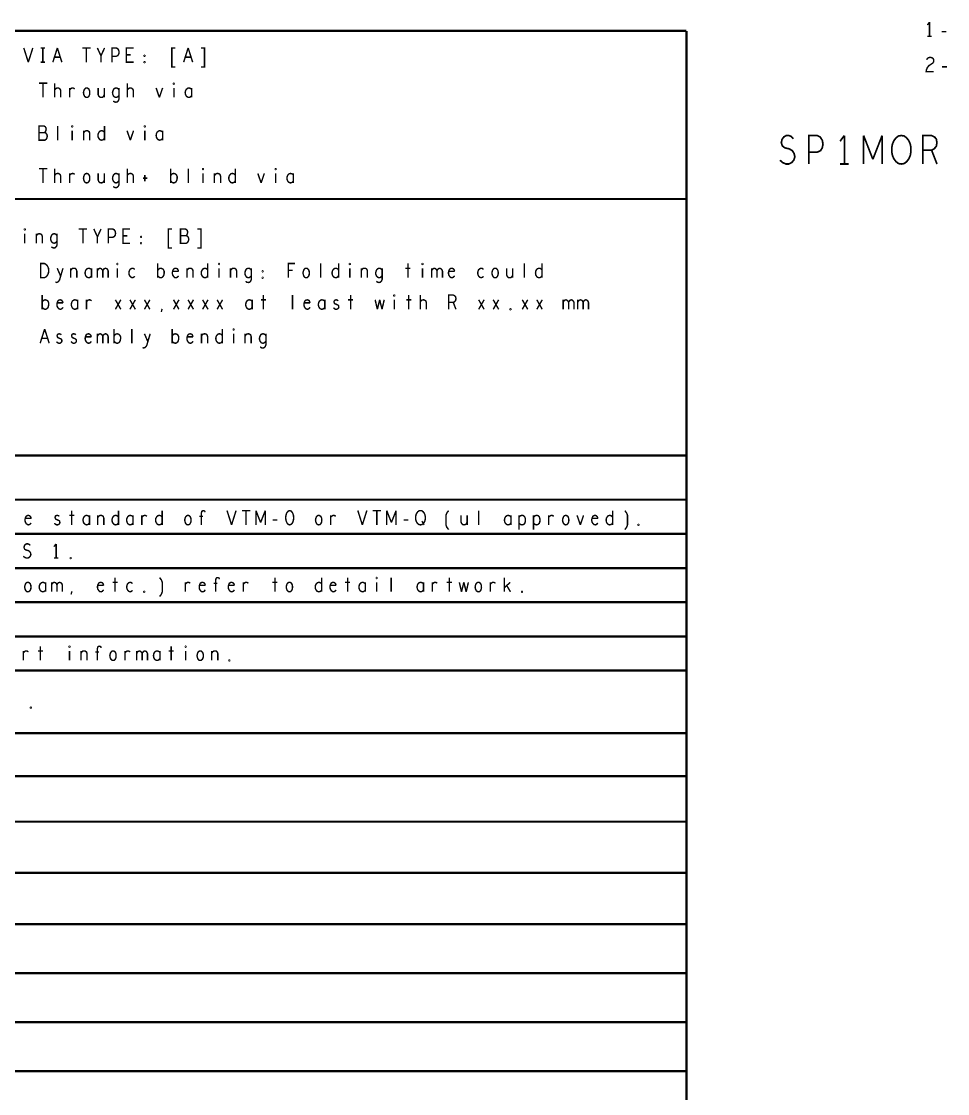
# Model space of a CAD drawing. Header units: millimetres. Extents: x 0 to 442, y 0 to 314.
# Drawn here: x 81.6 to 164.2, y 93.7 to 189.3 of the extents above; entities that cross this region are included whole.
import ezdxf

# ---------------------------------------------------------------- set-up
doc = ezdxf.new("R2010")
doc.units = ezdxf.units.MM
doc.header["$LTSCALE"] = 23.1
doc.layers.get('0').update_dxf_attribs({"linetype": 'CONTINUOUS'})

msp = doc.modelspace()

# ---------------------------------------------------------------- linework, layer by layer
for points, const_width in [([(162.585, 189.268), (162.392, 189.014)], 0.127), ([(162.585, 187.998), (162.585, 189.268)], 0.127), ([(14.383, 188.483), (14.383, 35.178), (140.911, 35.178), (140.911, 188.483)], 0.203), ([(14.383, 188.483), (140.911, 188.483)], 0.203), ([(70.826, 188.373), (70.826, 150.637), (140.911, 150.637)], 0.203), ([(163.671, 188.421), (164.089, 188.421)], 0.127), ([(162.392, 187.998), (162.778, 187.998)], 0.127), ([(81.847, 186.968), (82.249, 185.698)], 0.127), ([(82.249, 185.698), (82.651, 186.968)], 0.127), ([(83.352, 186.968), (83.738, 186.968)], 0.127), ([(83.545, 186.968), (83.545, 185.698)], 0.127), ([(84.438, 185.698), (84.84, 186.968)], 0.127), ([(84.84, 186.968), (85.242, 185.698)], 0.127), ([(87.061, 186.968), (87.801, 186.968)], 0.127), ([(87.431, 186.968), (87.431, 185.698)], 0.127), ([(88.726, 185.698), (88.726, 186.27), (88.405, 186.968)], 0.127), ([(89.048, 186.968), (88.726, 186.27)], 0.127), ([(89.7, 185.698), (89.7, 186.968), (90.086, 186.968), (90.215, 186.905), (90.311, 186.757), (90.344, 186.587), (90.311, 186.418), (90.231, 186.291), (90.086, 186.227), (89.7, 186.227)], 0.127), ([(91.639, 185.698), (90.995, 185.698), (90.995, 186.968), (91.639, 186.968)], 0.127), ([(91.381, 186.354), (90.995, 186.354)], 0.127), ([(95.364, 186.968), (95.043, 186.968), (95.043, 185.275), (95.364, 185.275)], 0.127), ([(96.097, 185.698), (96.499, 186.968)], 0.127), ([(96.499, 186.968), (96.901, 185.698)], 0.127), ([(97.633, 185.275), (97.955, 185.275), (97.955, 186.968), (97.633, 186.968)], 0.127), ([(83.352, 185.698), (83.738, 185.698)], 0.127), ([(85.097, 186.143), (84.583, 186.143)], 0.127), ([(96.756, 186.143), (96.241, 186.143)], 0.127), ([(162.319, 185.919), (162.415, 186.046), (162.528, 186.11), (162.657, 186.131), (162.817, 186.089), (162.93, 185.983), (162.962, 185.856), (162.946, 185.729), (162.882, 185.623), (162.56, 185.411), (162.415, 185.263), (162.319, 185.051), (162.287, 184.861), (162.962, 184.861)], 0.127), ([(163.711, 185.284), (164.129, 185.284)], 0.127), ([(83.2, 183.825), (83.94, 183.825)], 0.127), ([(83.57, 183.825), (83.57, 182.555)], 0.127), ([(84.592, 182.555), (84.592, 183.825)], 0.127), ([(91.069, 182.555), (91.069, 183.825)], 0.127), ([(84.592, 183.211), (84.672, 183.317), (84.753, 183.38), (84.881, 183.401), (84.978, 183.38), (85.09, 183.296), (85.139, 183.169), (85.139, 182.555)], 0.127), ([(85.935, 183.232), (86.016, 183.317), (86.096, 183.38), (86.209, 183.401), (86.289, 183.38), (86.386, 183.317)], 0.127), ([(85.935, 182.555), (85.935, 183.401)], 0.127), ([(88.478, 183.401), (88.478, 182.809), (88.542, 182.661), (88.639, 182.576), (88.751, 182.555), (88.864, 182.576), (88.96, 182.661), (89.025, 182.809)], 0.127), ([(89.025, 182.555), (89.025, 183.401)], 0.127), ([(90.336, 183.232), (90.272, 183.317), (90.175, 183.38), (90.063, 183.401), (89.934, 183.359), (89.854, 183.274), (89.789, 183.126), (89.757, 182.978), (89.773, 182.851), (89.838, 182.703), (89.934, 182.597), (90.063, 182.555), (90.159, 182.576), (90.272, 182.661), (90.336, 182.745)], 0.127), ([(89.821, 182.237), (89.934, 182.153), (90.063, 182.131), (90.175, 182.153), (90.272, 182.258), (90.336, 182.407), (90.336, 183.401)], 0.127), ([(91.069, 183.211), (91.149, 183.317), (91.23, 183.38), (91.358, 183.401), (91.455, 183.38), (91.567, 183.296), (91.616, 183.169), (91.616, 182.555)], 0.127), ([(93.643, 183.401), (93.933, 182.555)], 0.127), ([(93.933, 182.555), (94.222, 183.401)], 0.127), ([(95.228, 183.401), (95.228, 182.555)], 0.127), ([(96.813, 183.253), (96.749, 183.338), (96.652, 183.38), (96.54, 183.401), (96.427, 183.359), (96.331, 183.274), (96.266, 183.147), (96.234, 182.978), (96.266, 182.809), (96.331, 182.682), (96.427, 182.597), (96.54, 182.555), (96.652, 182.576), (96.749, 182.639), (96.813, 182.724)], 0.127), ([(96.813, 182.555), (96.813, 183.401)], 0.127), ([(83.698, 179.422), (83.763, 179.486), (83.811, 179.591), (83.843, 179.74), (83.811, 179.867), (83.747, 179.951), (83.634, 180.015), (83.2, 180.015), (83.2, 178.745), (83.73, 178.745), (83.843, 178.829), (83.908, 178.956), (83.94, 179.105), (83.908, 179.253), (83.811, 179.38), (83.698, 179.422), (83.2, 179.422)], 0.127), ([(84.865, 178.745), (84.865, 180.015)], 0.127), ([(89.041, 180.015), (89.041, 178.745)], 0.127), ([(86.16, 179.591), (86.16, 178.745)], 0.127), ([(87.182, 179.38), (87.247, 179.486), (87.343, 179.57), (87.472, 179.591), (87.585, 179.57), (87.681, 179.486), (87.729, 179.337), (87.729, 178.745)], 0.127), ([(87.182, 178.745), (87.182, 179.591)], 0.127), ([(89.041, 178.935), (88.977, 178.829), (88.88, 178.766), (88.767, 178.745), (88.639, 178.787), (88.542, 178.893), (88.478, 179.02), (88.462, 179.168), (88.478, 179.316), (88.542, 179.443), (88.639, 179.549), (88.767, 179.591), (88.88, 179.57), (88.96, 179.528), (89.041, 179.443)], 0.127), ([(91.053, 179.591), (91.342, 178.745)], 0.127), ([(91.342, 178.745), (91.632, 179.591)], 0.127), ([(92.637, 179.591), (92.637, 178.745)], 0.127), ([(94.222, 179.443), (94.158, 179.528), (94.062, 179.57), (93.949, 179.591), (93.836, 179.549), (93.74, 179.464), (93.676, 179.337), (93.643, 179.168), (93.676, 178.999), (93.74, 178.872), (93.836, 178.787), (93.949, 178.745), (94.062, 178.766), (94.158, 178.829), (94.222, 178.914)], 0.127), ([(94.222, 178.745), (94.222, 179.591)], 0.127), ([(149.247, 176.958), (149.501, 176.746), (149.787, 176.619), (150.041, 176.619), (150.295, 176.746), (150.486, 176.958), (150.581, 177.254), (150.517, 177.551), (150.359, 177.805), (150.073, 177.974), (149.692, 178.059), (149.47, 178.228), (149.374, 178.524), (149.438, 178.821), (149.597, 179.032), (149.819, 179.159), (150.041, 179.159), (150.263, 179.075), (150.454, 178.863)], 0.152), ([(151.819, 176.619), (151.819, 179.159), (152.581, 179.159), (152.835, 179.032), (153.026, 178.736), (153.089, 178.397), (153.026, 178.059), (152.867, 177.805), (152.581, 177.678), (151.819, 177.678)], 0.152), ([(154.994, 179.159), (154.613, 178.651)], 0.152), ([(154.994, 176.619), (154.994, 179.159)], 0.152), ([(156.709, 176.619), (156.709, 179.159)], 0.152), ([(156.709, 179.159), (157.534, 177.043)], 0.152), ([(157.534, 177.043), (158.36, 179.159)], 0.152), ([(158.36, 179.159), (158.36, 176.619)], 0.152), ([(161.979, 176.619), (161.979, 179.159), (162.773, 179.159), (163.027, 179.032), (163.186, 178.863), (163.249, 178.524), (163.186, 178.186), (162.995, 177.974), (162.773, 177.847), (161.979, 177.847)], 0.152), ([(162.773, 177.847), (163.249, 176.619)], 0.152), ([(83.2, 176.205), (83.94, 176.205)], 0.127), ([(83.57, 176.205), (83.57, 174.935)], 0.127), ([(84.592, 174.935), (84.592, 176.205)], 0.127), ([(91.069, 174.935), (91.069, 176.205)], 0.127), ([(94.939, 174.935), (94.939, 176.205)], 0.127), ([(96.524, 174.935), (96.524, 176.205)], 0.127), ([(100.699, 176.205), (100.699, 174.935)], 0.127), ([(154.613, 176.619), (155.375, 176.619)], 0.152), ([(84.592, 175.591), (84.672, 175.697), (84.753, 175.76), (84.881, 175.781), (84.978, 175.76), (85.09, 175.676), (85.139, 175.549), (85.139, 174.935)], 0.127), ([(85.935, 175.612), (86.016, 175.697), (86.096, 175.76), (86.209, 175.781), (86.289, 175.76), (86.386, 175.697)], 0.127), ([(85.935, 174.935), (85.935, 175.781)], 0.127), ([(88.478, 175.781), (88.478, 175.189), (88.542, 175.041), (88.639, 174.956), (88.751, 174.935), (88.864, 174.956), (88.96, 175.041), (89.025, 175.189)], 0.127), ([(89.025, 174.935), (89.025, 175.781)], 0.127), ([(90.336, 175.612), (90.272, 175.697), (90.175, 175.76), (90.063, 175.781), (89.934, 175.739), (89.854, 175.654), (89.789, 175.506), (89.757, 175.358), (89.773, 175.231), (89.838, 175.083), (89.934, 174.977), (90.063, 174.935), (90.159, 174.956), (90.272, 175.041), (90.336, 175.125)], 0.127), ([(89.821, 174.617), (89.934, 174.533), (90.063, 174.511), (90.175, 174.533), (90.272, 174.638), (90.336, 174.787), (90.336, 175.781)], 0.127), ([(91.069, 175.591), (91.149, 175.697), (91.23, 175.76), (91.358, 175.781), (91.455, 175.76), (91.567, 175.676), (91.616, 175.549), (91.616, 174.935)], 0.127), ([(92.46, 175.358), (92.847, 175.358)], 0.127), ([(92.637, 175.633), (92.637, 175.083)], 0.127), ([(94.939, 175.57), (95.019, 175.697), (95.116, 175.76), (95.212, 175.781), (95.357, 175.739), (95.454, 175.654), (95.518, 175.506), (95.518, 175.337), (95.486, 175.168), (95.421, 175.041), (95.309, 174.956), (95.212, 174.935), (95.116, 174.956), (95.019, 175.019), (94.939, 175.125)], 0.127), ([(97.819, 175.781), (97.819, 174.935)], 0.127), ([(98.841, 175.57), (98.905, 175.676), (99.002, 175.76), (99.13, 175.781), (99.243, 175.76), (99.34, 175.676), (99.388, 175.527), (99.388, 174.935)], 0.127), ([(98.841, 174.935), (98.841, 175.781)], 0.127), ([(100.699, 175.125), (100.635, 175.019), (100.539, 174.956), (100.426, 174.935), (100.297, 174.977), (100.201, 175.083), (100.136, 175.21), (100.12, 175.358), (100.136, 175.506), (100.201, 175.633), (100.297, 175.739), (100.426, 175.781), (100.539, 175.76), (100.619, 175.718), (100.699, 175.633)], 0.127), ([(102.711, 175.781), (103.001, 174.935)], 0.127), ([(103.001, 174.935), (103.29, 175.781)], 0.127), ([(104.296, 175.781), (104.296, 174.935)], 0.127), ([(105.881, 175.633), (105.817, 175.718), (105.72, 175.76), (105.607, 175.781), (105.495, 175.739), (105.398, 175.654), (105.334, 175.527), (105.302, 175.358), (105.334, 175.189), (105.398, 175.062), (105.495, 174.977), (105.607, 174.935), (105.72, 174.956), (105.817, 175.019), (105.881, 175.104)], 0.127), ([(105.881, 174.935), (105.881, 175.781)], 0.127), ([(14.383, 173.497), (140.911, 173.497)], 0.203), ([(81.935, 170.403), (81.935, 169.556)], 0.127), ([(82.957, 170.191), (83.022, 170.297), (83.118, 170.382), (83.247, 170.403), (83.36, 170.382), (83.456, 170.297), (83.504, 170.149), (83.504, 169.556)], 0.127), ([(82.957, 169.556), (82.957, 170.403)], 0.127), ([(84.816, 170.234), (84.752, 170.318), (84.655, 170.382), (84.542, 170.403), (84.414, 170.361), (84.333, 170.276), (84.269, 170.128), (84.237, 169.98), (84.253, 169.853), (84.317, 169.704), (84.414, 169.599), (84.542, 169.556), (84.639, 169.577), (84.752, 169.662), (84.816, 169.747)], 0.127), ([(84.301, 169.239), (84.414, 169.154), (84.542, 169.133), (84.655, 169.154), (84.752, 169.26), (84.816, 169.408), (84.816, 170.403)], 0.127), ([(86.747, 170.826), (87.487, 170.826)], 0.127), ([(87.117, 170.826), (87.117, 169.556)], 0.127), ([(88.412, 169.556), (88.412, 170.128), (88.091, 170.826)], 0.127), ([(88.734, 170.826), (88.412, 170.128)], 0.127), ([(89.386, 169.556), (89.386, 170.826), (89.772, 170.826), (89.901, 170.763), (89.997, 170.615), (90.03, 170.445), (89.997, 170.276), (89.917, 170.149), (89.772, 170.085), (89.386, 170.085)], 0.127), ([(91.325, 169.556), (90.681, 169.556), (90.681, 170.826), (91.325, 170.826)], 0.127), ([(91.068, 170.212), (90.681, 170.212)], 0.127), ([(95.05, 170.826), (94.729, 170.826), (94.729, 169.133), (95.05, 169.133)], 0.127), ([(96.314, 170.234), (96.378, 170.297), (96.426, 170.403), (96.458, 170.551), (96.426, 170.678), (96.362, 170.763), (96.249, 170.826), (95.815, 170.826), (95.815, 169.556), (96.346, 169.556), (96.458, 169.641), (96.523, 169.768), (96.555, 169.916), (96.523, 170.064), (96.426, 170.191), (96.314, 170.234), (95.815, 170.234)], 0.127), ([(97.319, 169.133), (97.641, 169.133), (97.641, 170.826), (97.319, 170.826)], 0.127), ([(84.667, 166.098), (84.763, 166.055), (84.892, 166.098), (84.972, 166.182), (85.037, 166.288), (85.133, 166.627), (85.342, 167.325)], 0.127), ([(84.827, 167.325), (85.133, 166.627)], 0.127), ([(86.026, 167.114), (86.091, 167.22), (86.187, 167.304), (86.316, 167.325), (86.429, 167.304), (86.525, 167.22), (86.573, 167.071), (86.573, 166.479)], 0.127), ([(86.026, 166.479), (86.026, 167.325)], 0.127), ([(87.885, 167.177), (87.821, 167.262), (87.724, 167.304), (87.611, 167.325), (87.499, 167.283), (87.402, 167.198), (87.338, 167.071), (87.306, 166.902), (87.338, 166.733), (87.402, 166.606), (87.499, 166.521), (87.611, 166.479), (87.724, 166.5), (87.821, 166.563), (87.885, 166.648)], 0.127), ([(87.885, 166.479), (87.885, 167.325)], 0.127), ([(88.408, 167.093), (88.456, 167.198), (88.537, 167.283), (88.649, 167.325), (88.762, 167.283), (88.842, 167.198), (88.891, 167.093), (88.891, 166.479)], 0.127), ([(88.408, 166.479), (88.408, 167.325)], 0.127), ([(88.891, 167.093), (88.939, 167.198), (89.02, 167.283), (89.132, 167.325), (89.245, 167.283), (89.325, 167.198), (89.373, 167.071), (89.373, 166.479)], 0.127), ([(90.186, 167.325), (90.186, 166.479)], 0.127), ([(91.739, 167.22), (91.626, 167.304), (91.53, 167.325), (91.401, 167.283), (91.304, 167.198), (91.24, 167.05), (91.224, 166.902), (91.24, 166.754), (91.304, 166.627), (91.401, 166.521), (91.53, 166.479), (91.642, 166.521), (91.739, 166.606)], 0.127), ([(93.783, 166.479), (93.783, 167.749)], 0.127), ([(93.783, 167.114), (93.863, 167.241), (93.96, 167.304), (94.056, 167.325), (94.201, 167.283), (94.298, 167.198), (94.362, 167.05), (94.362, 166.881), (94.33, 166.712), (94.265, 166.585), (94.153, 166.5), (94.056, 166.479), (93.96, 166.5), (93.863, 166.563), (93.783, 166.669)], 0.127), ([(95.641, 167.05), (95.593, 167.198), (95.513, 167.283), (95.4, 167.325), (95.287, 167.304), (95.191, 167.241), (95.126, 167.093), (95.094, 166.966), (95.094, 166.839), (95.126, 166.712), (95.207, 166.585), (95.303, 166.5), (95.416, 166.479), (95.529, 166.521), (95.641, 166.648)], 0.127), ([(96.39, 167.114), (96.454, 167.22), (96.551, 167.304), (96.679, 167.325), (96.792, 167.304), (96.888, 167.22), (96.937, 167.071), (96.937, 166.479)], 0.127), ([(96.39, 166.479), (96.39, 167.325)], 0.127), ([(98.248, 166.669), (98.184, 166.563), (98.087, 166.5), (97.975, 166.479), (97.846, 166.521), (97.749, 166.627), (97.685, 166.754), (97.669, 166.902), (97.685, 167.05), (97.749, 167.177), (97.846, 167.283), (97.975, 167.325), (98.087, 167.304), (98.168, 167.262), (98.248, 167.177)], 0.127), ([(98.248, 167.749), (98.248, 166.479)], 0.127), ([(99.254, 167.325), (99.254, 166.479)], 0.127), ([(100.276, 167.114), (100.34, 167.22), (100.437, 167.304), (100.565, 167.325), (100.678, 167.304), (100.775, 167.22), (100.823, 167.071), (100.823, 166.479)], 0.127), ([(100.276, 166.479), (100.276, 167.325)], 0.127), ([(102.134, 167.156), (102.07, 167.241), (101.974, 167.304), (101.861, 167.325), (101.732, 167.283), (101.652, 167.198), (101.587, 167.05), (101.555, 166.902), (101.571, 166.775), (101.636, 166.627), (101.732, 166.521), (101.861, 166.479), (101.957, 166.5), (102.07, 166.585), (102.134, 166.669)], 0.127), ([(101.619, 166.161), (101.732, 166.077), (101.861, 166.055), (101.974, 166.077), (102.07, 166.182), (102.134, 166.331), (102.134, 167.325)], 0.127), ([(105.425, 166.479), (105.425, 167.749), (106.036, 167.749)], 0.127), ([(108.322, 166.479), (108.322, 167.749)], 0.127), ([(109.907, 166.669), (109.842, 166.563), (109.746, 166.5), (109.633, 166.479), (109.505, 166.521), (109.408, 166.627), (109.344, 166.754), (109.328, 166.902), (109.344, 167.05), (109.408, 167.177), (109.505, 167.283), (109.633, 167.325), (109.746, 167.304), (109.826, 167.262), (109.907, 167.177)], 0.127), ([(109.907, 167.749), (109.907, 166.479)], 0.127), ([(110.913, 167.325), (110.913, 166.479)], 0.127), ([(111.934, 167.114), (111.999, 167.22), (112.095, 167.304), (112.224, 167.325), (112.337, 167.304), (112.433, 167.22), (112.481, 167.071), (112.481, 166.479)], 0.127), ([(111.934, 166.479), (111.934, 167.325)], 0.127), ([(113.793, 167.156), (113.729, 167.241), (113.632, 167.304), (113.519, 167.325), (113.391, 167.283), (113.31, 167.198), (113.246, 167.05), (113.214, 166.902), (113.23, 166.775), (113.294, 166.627), (113.391, 166.521), (113.519, 166.479), (113.616, 166.5), (113.729, 166.585), (113.793, 166.669)], 0.127), ([(113.278, 166.161), (113.391, 166.077), (113.519, 166.055), (113.632, 166.077), (113.729, 166.182), (113.793, 166.331), (113.793, 167.325)], 0.127), ([(115.869, 167.325), (116.319, 167.325)], 0.127), ([(116.094, 167.749), (116.094, 166.479)], 0.127), ([(117.39, 167.325), (117.39, 166.479)], 0.127), ([(118.202, 167.093), (118.251, 167.198), (118.331, 167.283), (118.444, 167.325), (118.556, 167.283), (118.637, 167.198), (118.685, 167.093), (118.685, 166.479)], 0.127), ([(118.202, 166.479), (118.202, 167.325)], 0.127), ([(118.685, 167.093), (118.733, 167.198), (118.814, 167.283), (118.926, 167.325), (119.039, 167.283), (119.119, 167.198), (119.168, 167.071), (119.168, 166.479)], 0.127), ([(120.254, 167.05), (120.206, 167.198), (120.125, 167.283), (120.013, 167.325), (119.9, 167.304), (119.803, 167.241), (119.739, 167.093), (119.707, 166.966), (119.707, 166.839), (119.739, 166.712), (119.82, 166.585), (119.916, 166.5), (120.029, 166.479), (120.141, 166.521), (120.254, 166.648)], 0.127), ([(122.828, 167.22), (122.716, 167.304), (122.619, 167.325), (122.491, 167.283), (122.394, 167.198), (122.33, 167.05), (122.314, 166.902), (122.33, 166.754), (122.394, 166.627), (122.491, 166.521), (122.619, 166.479), (122.732, 166.521), (122.828, 166.606)], 0.127), ([(124.888, 167.325), (124.888, 166.733), (124.953, 166.585), (125.049, 166.5), (125.162, 166.479), (125.274, 166.5), (125.371, 166.585), (125.435, 166.733)], 0.127), ([(125.435, 166.479), (125.435, 167.325)], 0.127), ([(126.457, 166.479), (126.457, 167.749)], 0.127), ([(128.042, 166.669), (127.978, 166.563), (127.882, 166.5), (127.769, 166.479), (127.64, 166.521), (127.544, 166.627), (127.479, 166.754), (127.463, 166.902), (127.479, 167.05), (127.544, 167.177), (127.64, 167.283), (127.769, 167.325), (127.882, 167.304), (127.962, 167.262), (128.042, 167.177)], 0.127), ([(128.042, 167.749), (128.042, 166.479)], 0.127), ([(95.126, 167.05), (95.641, 167.05)], 0.127), ([(105.811, 167.135), (105.425, 167.135)], 0.127), ([(119.739, 167.05), (120.254, 167.05)], 0.127), ([(83.488, 163.665), (83.488, 164.935)], 0.127), ([(83.488, 164.3), (83.569, 164.427), (83.665, 164.491), (83.762, 164.512), (83.907, 164.47), (84.003, 164.385), (84.068, 164.237), (84.068, 164.067), (84.035, 163.898), (83.971, 163.771), (83.858, 163.686), (83.762, 163.665), (83.665, 163.686), (83.569, 163.75), (83.488, 163.856)], 0.127), ([(85.347, 164.237), (85.299, 164.385), (85.218, 164.47), (85.106, 164.512), (84.993, 164.491), (84.896, 164.427), (84.832, 164.279), (84.8, 164.152), (84.8, 164.025), (84.832, 163.898), (84.913, 163.771), (85.009, 163.686), (85.122, 163.665), (85.234, 163.708), (85.347, 163.835)], 0.127), ([(86.658, 164.364), (86.594, 164.448), (86.498, 164.491), (86.385, 164.512), (86.272, 164.47), (86.176, 164.385), (86.111, 164.258), (86.079, 164.089), (86.111, 163.919), (86.176, 163.792), (86.272, 163.708), (86.385, 163.665), (86.498, 163.686), (86.594, 163.75), (86.658, 163.835)], 0.127), ([(86.658, 163.665), (86.658, 164.512)], 0.127), ([(87.439, 164.343), (87.519, 164.427), (87.6, 164.491), (87.712, 164.512), (87.793, 164.491), (87.889, 164.427)], 0.127), ([(87.439, 163.665), (87.439, 164.512)], 0.127), ([(90.496, 164.512), (90.014, 163.665)], 0.127), ([(90.014, 164.512), (90.496, 163.665)], 0.127), ([(91.792, 164.512), (91.309, 163.665)], 0.127), ([(91.309, 164.512), (91.792, 163.665)], 0.127), ([(93.087, 164.512), (92.604, 163.665)], 0.127), ([(92.604, 164.512), (93.087, 163.665)], 0.127), ([(95.678, 164.512), (95.195, 163.665)], 0.127), ([(95.195, 164.512), (95.678, 163.665)], 0.127), ([(96.973, 164.512), (96.491, 163.665)], 0.127), ([(96.491, 164.512), (96.973, 163.665)], 0.127), ([(98.269, 164.512), (97.786, 163.665)], 0.127), ([(97.786, 164.512), (98.269, 163.665)], 0.127), ([(99.564, 164.512), (99.081, 163.665)], 0.127), ([(99.081, 164.512), (99.564, 163.665)], 0.127), ([(102.203, 164.364), (102.139, 164.448), (102.042, 164.491), (101.93, 164.512), (101.817, 164.47), (101.721, 164.385), (101.656, 164.258), (101.624, 164.089), (101.656, 163.919), (101.721, 163.792), (101.817, 163.708), (101.93, 163.665), (102.042, 163.686), (102.139, 163.75), (102.203, 163.835)], 0.127), ([(102.203, 163.665), (102.203, 164.512)], 0.127), ([(102.984, 164.512), (103.434, 164.512)], 0.127), ([(103.209, 164.935), (103.209, 163.665)], 0.127), ([(105.8, 163.665), (105.8, 164.935)], 0.127), ([(107.369, 164.237), (107.32, 164.385), (107.24, 164.47), (107.127, 164.512), (107.015, 164.491), (106.918, 164.427), (106.854, 164.279), (106.822, 164.152), (106.822, 164.025), (106.854, 163.898), (106.934, 163.771), (107.031, 163.686), (107.143, 163.665), (107.256, 163.708), (107.369, 163.835)], 0.127), ([(108.68, 164.364), (108.616, 164.448), (108.519, 164.491), (108.407, 164.512), (108.294, 164.47), (108.198, 164.385), (108.133, 164.258), (108.101, 164.089), (108.133, 163.919), (108.198, 163.792), (108.294, 163.708), (108.407, 163.665), (108.519, 163.686), (108.616, 163.75), (108.68, 163.835)], 0.127), ([(108.68, 163.665), (108.68, 164.512)], 0.127), ([(109.445, 163.813), (109.525, 163.729), (109.638, 163.665), (109.734, 163.665), (109.831, 163.708), (109.895, 163.771), (109.927, 163.856), (109.911, 163.983), (109.847, 164.046), (109.557, 164.173), (109.493, 164.321), (109.525, 164.427), (109.589, 164.491), (109.686, 164.512), (109.782, 164.491), (109.879, 164.427)], 0.127), ([(110.756, 164.512), (111.207, 164.512)], 0.127), ([(110.981, 164.935), (110.981, 163.665)], 0.127), ([(113.17, 164.512), (113.363, 163.665)], 0.127), ([(113.363, 163.665), (113.572, 164.512)], 0.127), ([(113.572, 164.512), (113.781, 163.665)], 0.127), ([(113.781, 163.665), (113.974, 164.512)], 0.127), ([(114.868, 164.512), (114.868, 163.665)], 0.127), ([(115.938, 164.512), (116.388, 164.512)], 0.127), ([(116.163, 164.935), (116.163, 163.665)], 0.127), ([(117.185, 163.665), (117.185, 164.935)], 0.127), ([(117.185, 164.321), (117.265, 164.427), (117.346, 164.491), (117.474, 164.512), (117.571, 164.491), (117.684, 164.406), (117.732, 164.279), (117.732, 163.665)], 0.127), ([(119.727, 163.665), (119.727, 164.935), (120.13, 164.935), (120.258, 164.872), (120.339, 164.787), (120.371, 164.618), (120.339, 164.448), (120.242, 164.343), (120.13, 164.279), (119.727, 164.279)], 0.127), ([(122.881, 164.512), (122.399, 163.665)], 0.127), ([(122.399, 164.512), (122.881, 163.665)], 0.127), ([(124.177, 164.512), (123.694, 163.665)], 0.127), ([(123.694, 164.512), (124.177, 163.665)], 0.127), ([(126.767, 164.512), (126.285, 163.665)], 0.127), ([(126.285, 164.512), (126.767, 163.665)], 0.127), ([(128.063, 164.512), (127.58, 163.665)], 0.127), ([(127.58, 164.512), (128.063, 163.665)], 0.127), ([(129.93, 164.279), (129.978, 164.385), (130.059, 164.47), (130.171, 164.512), (130.284, 164.47), (130.364, 164.385), (130.412, 164.279), (130.412, 163.665)], 0.127), ([(129.93, 163.665), (129.93, 164.512)], 0.127), ([(130.412, 164.279), (130.461, 164.385), (130.541, 164.47), (130.654, 164.512), (130.766, 164.47), (130.847, 164.385), (130.895, 164.258), (130.895, 163.665)], 0.127), ([(131.225, 164.279), (131.273, 164.385), (131.354, 164.47), (131.466, 164.512), (131.579, 164.47), (131.66, 164.385), (131.708, 164.279), (131.708, 163.665)], 0.127), ([(131.225, 163.665), (131.225, 164.512)], 0.127), ([(131.708, 164.279), (131.756, 164.385), (131.837, 164.47), (131.949, 164.512), (132.062, 164.47), (132.142, 164.385), (132.19, 164.258), (132.19, 163.665)], 0.127), ([(84.832, 164.237), (85.347, 164.237)], 0.127), ([(94.109, 163.432), (94.173, 163.708)], 0.127), ([(106.854, 164.237), (107.369, 164.237)], 0.127), ([(120.13, 164.279), (120.371, 163.665)], 0.127), ([(83.307, 160.637), (83.709, 161.907)], 0.127), ([(83.709, 161.907), (84.111, 160.637)], 0.127), ([(89.897, 160.637), (89.897, 161.907)], 0.127), ([(91.482, 160.637), (91.482, 161.907)], 0.127), ([(95.078, 160.637), (95.078, 161.907)], 0.127), ([(99.543, 161.907), (99.543, 160.637)], 0.127), ([(83.966, 161.081), (83.452, 161.081)], 0.127), ([(84.763, 160.785), (84.844, 160.7), (84.956, 160.637), (85.053, 160.637), (85.149, 160.679), (85.214, 160.743), (85.246, 160.827), (85.23, 160.954), (85.165, 161.018), (84.876, 161.145), (84.811, 161.293), (84.844, 161.399), (84.908, 161.462), (85.005, 161.483), (85.101, 161.462), (85.198, 161.399)], 0.127), ([(86.059, 160.785), (86.139, 160.7), (86.252, 160.637), (86.348, 160.637), (86.445, 160.679), (86.509, 160.743), (86.541, 160.827), (86.525, 160.954), (86.461, 161.018), (86.171, 161.145), (86.107, 161.293), (86.139, 161.399), (86.203, 161.462), (86.3, 161.483), (86.396, 161.462), (86.493, 161.399)], 0.127), ([(87.869, 161.208), (87.821, 161.356), (87.74, 161.441), (87.628, 161.483), (87.515, 161.462), (87.418, 161.399), (87.354, 161.251), (87.322, 161.124), (87.322, 160.997), (87.354, 160.87), (87.435, 160.743), (87.531, 160.658), (87.644, 160.637), (87.756, 160.679), (87.869, 160.806)], 0.127), ([(87.354, 161.208), (87.869, 161.208)], 0.127), ([(88.408, 161.251), (88.456, 161.356), (88.537, 161.441), (88.649, 161.483), (88.762, 161.441), (88.842, 161.356), (88.891, 161.251), (88.891, 160.637)], 0.127), ([(88.408, 160.637), (88.408, 161.483)], 0.127), ([(88.891, 161.251), (88.939, 161.356), (89.02, 161.441), (89.132, 161.483), (89.245, 161.441), (89.325, 161.356), (89.373, 161.229), (89.373, 160.637)], 0.127), ([(89.897, 161.272), (89.977, 161.399), (90.074, 161.462), (90.17, 161.483), (90.315, 161.441), (90.411, 161.356), (90.476, 161.208), (90.476, 161.039), (90.443, 160.87), (90.379, 160.743), (90.267, 160.658), (90.17, 160.637), (90.074, 160.658), (89.977, 160.721), (89.897, 160.827)], 0.127), ([(92.439, 160.256), (92.536, 160.213), (92.664, 160.256), (92.745, 160.34), (92.809, 160.446), (92.906, 160.785), (93.115, 161.483)], 0.127), ([(92.6, 161.483), (92.906, 160.785)], 0.127), ([(95.078, 161.272), (95.159, 161.399), (95.255, 161.462), (95.352, 161.483), (95.497, 161.441), (95.593, 161.356), (95.657, 161.208), (95.657, 161.039), (95.625, 160.87), (95.561, 160.743), (95.448, 160.658), (95.352, 160.637), (95.255, 160.658), (95.159, 160.721), (95.078, 160.827)], 0.127), ([(96.937, 161.208), (96.888, 161.356), (96.808, 161.441), (96.695, 161.483), (96.583, 161.462), (96.486, 161.399), (96.422, 161.251), (96.39, 161.124), (96.39, 160.997), (96.422, 160.87), (96.502, 160.743), (96.599, 160.658), (96.711, 160.637), (96.824, 160.679), (96.937, 160.806)], 0.127), ([(96.422, 161.208), (96.937, 161.208)], 0.127), ([(97.685, 161.272), (97.749, 161.378), (97.846, 161.462), (97.975, 161.483), (98.087, 161.462), (98.184, 161.378), (98.232, 161.229), (98.232, 160.637)], 0.127), ([(97.685, 160.637), (97.685, 161.483)], 0.127), ([(99.543, 160.827), (99.479, 160.721), (99.383, 160.658), (99.27, 160.637), (99.141, 160.679), (99.045, 160.785), (98.98, 160.912), (98.964, 161.06), (98.98, 161.208), (99.045, 161.335), (99.141, 161.441), (99.27, 161.483), (99.383, 161.462), (99.463, 161.42), (99.543, 161.335)], 0.127), ([(100.549, 161.483), (100.549, 160.637)], 0.127), ([(101.571, 161.272), (101.636, 161.378), (101.732, 161.462), (101.861, 161.483), (101.974, 161.462), (102.07, 161.378), (102.118, 161.229), (102.118, 160.637)], 0.127), ([(101.571, 160.637), (101.571, 161.483)], 0.127), ([(103.43, 161.314), (103.365, 161.399), (103.269, 161.462), (103.156, 161.483), (103.028, 161.441), (102.947, 161.356), (102.883, 161.208), (102.851, 161.06), (102.867, 160.933), (102.931, 160.785), (103.028, 160.679), (103.156, 160.637), (103.253, 160.658), (103.365, 160.743), (103.43, 160.827)], 0.127), ([(102.915, 160.319), (103.028, 160.235), (103.156, 160.213), (103.269, 160.235), (103.365, 160.34), (103.43, 160.489), (103.43, 161.483)], 0.127), ([(14.402, 146.689), (140.911, 146.689)], 0.203), ([(82.506, 145.016), (82.457, 145.164), (82.377, 145.249), (82.264, 145.291), (82.152, 145.27), (82.055, 145.207), (81.991, 145.059), (81.959, 144.932), (81.959, 144.805), (81.991, 144.678), (82.071, 144.551), (82.168, 144.466), (82.28, 144.445), (82.393, 144.487), (82.506, 144.614)], 0.127), ([(84.582, 144.593), (84.662, 144.508), (84.775, 144.445), (84.871, 144.445), (84.968, 144.487), (85.032, 144.551), (85.064, 144.635), (85.048, 144.762), (84.984, 144.826), (84.694, 144.953), (84.63, 145.101), (84.662, 145.207), (84.726, 145.27), (84.823, 145.291), (84.919, 145.27), (85.016, 145.207)], 0.127), ([(85.893, 145.291), (86.344, 145.291)], 0.127), ([(86.118, 145.715), (86.118, 144.445)], 0.127), ([(87.703, 145.143), (87.639, 145.228), (87.542, 145.27), (87.43, 145.291), (87.317, 145.249), (87.221, 145.164), (87.156, 145.037), (87.124, 144.868), (87.156, 144.699), (87.221, 144.572), (87.317, 144.487), (87.43, 144.445), (87.542, 144.466), (87.639, 144.529), (87.703, 144.614)], 0.127), ([(87.703, 144.445), (87.703, 145.291)], 0.127), ([(88.436, 145.08), (88.5, 145.186), (88.597, 145.27), (88.725, 145.291), (88.838, 145.27), (88.934, 145.186), (88.983, 145.037), (88.983, 144.445)], 0.127), ([(88.436, 144.445), (88.436, 145.291)], 0.127), ([(90.294, 144.635), (90.23, 144.529), (90.133, 144.466), (90.021, 144.445), (89.892, 144.487), (89.795, 144.593), (89.731, 144.72), (89.715, 144.868), (89.731, 145.016), (89.795, 145.143), (89.892, 145.249), (90.021, 145.291), (90.133, 145.27), (90.214, 145.228), (90.294, 145.143)], 0.127), ([(90.294, 145.715), (90.294, 144.445)], 0.127), ([(91.589, 145.143), (91.525, 145.228), (91.429, 145.27), (91.316, 145.291), (91.203, 145.249), (91.107, 145.164), (91.043, 145.037), (91.01, 144.868), (91.043, 144.699), (91.107, 144.572), (91.203, 144.487), (91.316, 144.445), (91.429, 144.466), (91.525, 144.529), (91.589, 144.614)], 0.127), ([(91.589, 144.445), (91.589, 145.291)], 0.127), ([(92.37, 145.122), (92.451, 145.207), (92.531, 145.27), (92.644, 145.291), (92.724, 145.27), (92.821, 145.207)], 0.127), ([(92.37, 144.445), (92.37, 145.291)], 0.127), ([(94.18, 144.635), (94.116, 144.529), (94.019, 144.466), (93.907, 144.445), (93.778, 144.487), (93.682, 144.593), (93.617, 144.72), (93.601, 144.868), (93.617, 145.016), (93.682, 145.143), (93.778, 145.249), (93.907, 145.291), (94.019, 145.27), (94.1, 145.228), (94.18, 145.143)], 0.127), ([(94.18, 145.715), (94.18, 144.445)], 0.127), ([(97.68, 144.445), (97.68, 145.524), (97.713, 145.63), (97.777, 145.694), (97.873, 145.715), (97.97, 145.672), (98.018, 145.567)], 0.127), ([(99.966, 145.715), (100.368, 144.445)], 0.127), ([(100.368, 144.445), (100.77, 145.715)], 0.127), ([(101.293, 145.715), (102.033, 145.715)], 0.127), ([(101.663, 145.715), (101.663, 144.445)], 0.127), ([(102.54, 144.445), (102.54, 145.715)], 0.127), ([(102.54, 145.715), (102.959, 144.656)], 0.127), ([(102.959, 144.656), (103.377, 145.715)], 0.127), ([(103.377, 145.715), (103.377, 144.445)], 0.127), ([(109.21, 145.122), (109.291, 145.207), (109.371, 145.27), (109.484, 145.291), (109.564, 145.27), (109.661, 145.207)], 0.127), ([(109.21, 144.445), (109.21, 145.291)], 0.127), ([(111.624, 145.715), (112.026, 144.445)], 0.127), ([(112.026, 144.445), (112.428, 145.715)], 0.127), ([(112.952, 145.715), (113.692, 145.715)], 0.127), ([(113.322, 145.715), (113.322, 144.445)], 0.127), ([(114.199, 144.445), (114.199, 145.715)], 0.127), ([(114.199, 145.715), (114.617, 144.656)], 0.127), ([(114.617, 144.656), (115.035, 145.715)], 0.127), ([(115.035, 145.715), (115.035, 144.445)], 0.127), ([(119.718, 144.021), (119.557, 144.233), (119.477, 144.445), (119.477, 145.291), (119.557, 145.503), (119.718, 145.715)], 0.127), ([(120.821, 145.291), (120.821, 144.699), (120.885, 144.551), (120.982, 144.466), (121.094, 144.445), (121.207, 144.466), (121.303, 144.551), (121.368, 144.699)], 0.127), ([(121.368, 144.445), (121.368, 145.291)], 0.127), ([(122.39, 144.445), (122.39, 145.715)], 0.127), ([(125.27, 145.143), (125.206, 145.228), (125.109, 145.27), (124.996, 145.291), (124.884, 145.249), (124.787, 145.164), (124.723, 145.037), (124.691, 144.868), (124.723, 144.699), (124.787, 144.572), (124.884, 144.487), (124.996, 144.445), (125.109, 144.466), (125.206, 144.529), (125.27, 144.614)], 0.127), ([(125.27, 144.445), (125.27, 145.291)], 0.127), ([(125.986, 145.101), (126.067, 145.207), (126.147, 145.27), (126.276, 145.291), (126.388, 145.27), (126.501, 145.164), (126.549, 145.016), (126.565, 144.868), (126.549, 144.72), (126.501, 144.572), (126.404, 144.487), (126.276, 144.445), (126.163, 144.466), (126.05, 144.529), (125.986, 144.614)], 0.127), ([(125.986, 144.021), (125.986, 145.291)], 0.127), ([(127.282, 145.101), (127.362, 145.207), (127.442, 145.27), (127.571, 145.291), (127.684, 145.27), (127.796, 145.164), (127.845, 145.016), (127.861, 144.868), (127.845, 144.72), (127.796, 144.572), (127.7, 144.487), (127.571, 144.445), (127.459, 144.466), (127.346, 144.529), (127.282, 144.614)], 0.127), ([(127.282, 144.021), (127.282, 145.291)], 0.127), ([(128.641, 145.122), (128.722, 145.207), (128.802, 145.27), (128.915, 145.291), (128.995, 145.27), (129.092, 145.207)], 0.127), ([(128.641, 144.445), (128.641, 145.291)], 0.127), ([(131.168, 145.291), (131.457, 144.445)], 0.127), ([(131.457, 144.445), (131.747, 145.291)], 0.127), ([(133.026, 145.016), (132.978, 145.164), (132.897, 145.249), (132.785, 145.291), (132.672, 145.27), (132.576, 145.207), (132.511, 145.059), (132.479, 144.932), (132.479, 144.805), (132.511, 144.678), (132.592, 144.551), (132.688, 144.466), (132.801, 144.445), (132.914, 144.487), (133.026, 144.614)], 0.127), ([(134.338, 144.635), (134.273, 144.529), (134.177, 144.466), (134.064, 144.445), (133.936, 144.487), (133.839, 144.593), (133.775, 144.72), (133.759, 144.868), (133.775, 145.016), (133.839, 145.143), (133.936, 145.249), (134.064, 145.291), (134.177, 145.27), (134.257, 145.228), (134.338, 145.143)], 0.127), ([(134.338, 145.715), (134.338, 144.445)], 0.127), ([(135.424, 144.021), (135.585, 144.233), (135.665, 144.445), (135.665, 145.291), (135.585, 145.503), (135.424, 145.715)], 0.127), ([(81.991, 145.016), (82.506, 145.016)], 0.127), ([(97.825, 145.207), (97.503, 145.207)], 0.127), ([(104.045, 144.868), (104.463, 144.868)], 0.127), ([(115.703, 144.868), (116.122, 144.868)], 0.127), ([(117.337, 144.783), (117.53, 144.445)], 0.127), ([(132.511, 145.016), (133.026, 145.016)], 0.127), ([(14.402, 143.641), (140.911, 143.641)], 0.203), ([(81.803, 141.652), (81.932, 141.546), (82.077, 141.482), (82.205, 141.482), (82.334, 141.546), (82.431, 141.652), (82.479, 141.8), (82.447, 141.948), (82.366, 142.075), (82.222, 142.16), (82.029, 142.202), (81.916, 142.287), (81.868, 142.435), (81.9, 142.583), (81.98, 142.689), (82.093, 142.752), (82.205, 142.752), (82.318, 142.71), (82.415, 142.604)], 0.127), ([(84.732, 142.752), (84.539, 142.498)], 0.127), ([(84.732, 141.482), (84.732, 142.752)], 0.127), ([(84.539, 141.482), (84.925, 141.482)], 0.127), ([(14.402, 140.593), (140.911, 140.593)], 0.203), ([(89.986, 139.745), (89.986, 138.475)], 0.127), ([(93.953, 138.052), (94.113, 138.263), (94.194, 138.475), (94.194, 139.322), (94.113, 139.533), (93.953, 139.745)], 0.127), ([(98.957, 138.475), (98.957, 139.554), (98.99, 139.66), (99.054, 139.724), (99.15, 139.745), (99.247, 139.703), (99.295, 139.597)], 0.127), ([(104.235, 139.745), (104.235, 138.475)], 0.127), ([(108.411, 139.745), (108.411, 138.475)], 0.127), ([(110.712, 139.745), (110.712, 138.475)], 0.127), ([(114.599, 138.475), (114.599, 139.745)], 0.127), ([(119.78, 139.745), (119.78, 138.475)], 0.127), ([(124.688, 138.475), (124.688, 139.745)], 0.127), ([(83.799, 139.173), (83.734, 139.258), (83.638, 139.3), (83.525, 139.322), (83.412, 139.279), (83.316, 139.195), (83.252, 139.068), (83.219, 138.898), (83.252, 138.729), (83.316, 138.602), (83.412, 138.517), (83.525, 138.475), (83.638, 138.496), (83.734, 138.56), (83.799, 138.644)], 0.127), ([(83.799, 138.475), (83.799, 139.322)], 0.127), ([(84.322, 139.089), (84.37, 139.195), (84.451, 139.279), (84.563, 139.322), (84.676, 139.279), (84.756, 139.195), (84.804, 139.089), (84.804, 138.475)], 0.127), ([(84.322, 138.475), (84.322, 139.322)], 0.127), ([(84.804, 139.089), (84.853, 139.195), (84.933, 139.279), (85.046, 139.322), (85.158, 139.279), (85.239, 139.195), (85.287, 139.068), (85.287, 138.475)], 0.127), ([(88.964, 139.046), (88.916, 139.195), (88.835, 139.279), (88.723, 139.322), (88.61, 139.3), (88.514, 139.237), (88.449, 139.089), (88.417, 138.962), (88.417, 138.835), (88.449, 138.708), (88.53, 138.581), (88.626, 138.496), (88.739, 138.475), (88.851, 138.517), (88.964, 138.644)], 0.127), ([(88.449, 139.046), (88.964, 139.046)], 0.127), ([(89.761, 139.322), (90.211, 139.322)], 0.127), ([(91.539, 139.216), (91.426, 139.3), (91.33, 139.322), (91.201, 139.279), (91.104, 139.195), (91.04, 139.046), (91.024, 138.898), (91.04, 138.75), (91.104, 138.623), (91.201, 138.517), (91.33, 138.475), (91.442, 138.517), (91.539, 138.602)], 0.127), ([(96.238, 139.152), (96.318, 139.237), (96.399, 139.3), (96.511, 139.322), (96.592, 139.3), (96.688, 139.237)], 0.127), ([(96.238, 138.475), (96.238, 139.322)], 0.127), ([(98.032, 139.046), (97.984, 139.195), (97.903, 139.279), (97.791, 139.322), (97.678, 139.3), (97.581, 139.237), (97.517, 139.089), (97.485, 138.962), (97.485, 138.835), (97.517, 138.708), (97.598, 138.581), (97.694, 138.496), (97.807, 138.475), (97.919, 138.517), (98.032, 138.644)], 0.127), ([(97.517, 139.046), (98.032, 139.046)], 0.127), ([(99.102, 139.237), (98.78, 139.237)], 0.127), ([(100.623, 139.046), (100.574, 139.195), (100.494, 139.279), (100.381, 139.322), (100.269, 139.3), (100.172, 139.237), (100.108, 139.089), (100.076, 138.962), (100.076, 138.835), (100.108, 138.708), (100.188, 138.581), (100.285, 138.496), (100.397, 138.475), (100.51, 138.517), (100.623, 138.644)], 0.127), ([(100.108, 139.046), (100.623, 139.046)], 0.127), ([(101.419, 139.152), (101.5, 139.237), (101.58, 139.3), (101.693, 139.322), (101.773, 139.3), (101.87, 139.237)], 0.127), ([(101.419, 138.475), (101.419, 139.322)], 0.127), ([(104.01, 139.322), (104.461, 139.322)], 0.127), ([(108.411, 138.665), (108.347, 138.56), (108.25, 138.496), (108.138, 138.475), (108.009, 138.517), (107.913, 138.623), (107.848, 138.75), (107.832, 138.898), (107.848, 139.046), (107.913, 139.173), (108.009, 139.279), (108.138, 139.322), (108.25, 139.3), (108.331, 139.258), (108.411, 139.173)], 0.127), ([(109.691, 139.046), (109.642, 139.195), (109.562, 139.279), (109.449, 139.322), (109.336, 139.3), (109.24, 139.237), (109.176, 139.089), (109.143, 138.962), (109.143, 138.835), (109.176, 138.708), (109.256, 138.581), (109.353, 138.496), (109.465, 138.475), (109.578, 138.517), (109.691, 138.644)], 0.127), ([(109.176, 139.046), (109.691, 139.046)], 0.127), ([(110.487, 139.322), (110.938, 139.322)], 0.127), ([(112.297, 139.173), (112.233, 139.258), (112.137, 139.3), (112.024, 139.322), (111.911, 139.279), (111.815, 139.195), (111.75, 139.068), (111.718, 138.898), (111.75, 138.729), (111.815, 138.602), (111.911, 138.517), (112.024, 138.475), (112.137, 138.496), (112.233, 138.56), (112.297, 138.644)], 0.127), ([(112.297, 138.475), (112.297, 139.322)], 0.127), ([(113.303, 139.322), (113.303, 138.475)], 0.127), ([(117.479, 139.173), (117.415, 139.258), (117.318, 139.3), (117.205, 139.322), (117.093, 139.279), (116.996, 139.195), (116.932, 139.068), (116.9, 138.898), (116.932, 138.729), (116.996, 138.602), (117.093, 138.517), (117.205, 138.475), (117.318, 138.496), (117.415, 138.56), (117.479, 138.644)], 0.127), ([(117.479, 138.475), (117.479, 139.322)], 0.127), ([(118.259, 139.152), (118.34, 139.237), (118.421, 139.3), (118.533, 139.322), (118.614, 139.3), (118.71, 139.237)], 0.127), ([(118.259, 138.475), (118.259, 139.322)], 0.127), ([(119.555, 139.322), (120.005, 139.322)], 0.127), ([(120.673, 139.322), (120.867, 138.475)], 0.127), ([(120.867, 138.475), (121.076, 139.322)], 0.127), ([(121.076, 139.322), (121.285, 138.475)], 0.127), ([(121.285, 138.475), (121.478, 139.322)], 0.127), ([(123.441, 139.152), (123.522, 139.237), (123.602, 139.3), (123.715, 139.322), (123.795, 139.3), (123.892, 139.237)], 0.127), ([(123.441, 138.475), (123.441, 139.322)], 0.127), ([(125.203, 139.322), (124.688, 138.835)], 0.127), ([(124.898, 139.025), (125.235, 138.475)], 0.127), ([(86.068, 138.242), (86.132, 138.517)], 0.127), ([(14.402, 137.545), (140.911, 137.545)], 0.203), ([(14.402, 134.497), (140.911, 134.497)], 0.203), ([(81.808, 133.033), (81.889, 133.117), (81.969, 133.181), (82.082, 133.202), (82.162, 133.181), (82.259, 133.117)], 0.127), ([(81.808, 132.355), (81.808, 133.202)], 0.127), ([(83.104, 133.202), (83.554, 133.202)], 0.127), ([(83.329, 133.625), (83.329, 132.355)], 0.127), ([(85.92, 133.202), (85.92, 132.355)], 0.127), ([(86.942, 132.99), (87.006, 133.096), (87.103, 133.181), (87.231, 133.202), (87.344, 133.181), (87.44, 133.096), (87.489, 132.948), (87.489, 132.355)], 0.127), ([(86.942, 132.355), (86.942, 133.202)], 0.127), ([(88.559, 133.117), (88.237, 133.117)], 0.127), ([(88.414, 132.355), (88.414, 133.435), (88.446, 133.541), (88.51, 133.604), (88.607, 133.625), (88.704, 133.583), (88.752, 133.477)], 0.127), ([(90.876, 133.033), (90.957, 133.117), (91.037, 133.181), (91.15, 133.202), (91.23, 133.181), (91.327, 133.117)], 0.127), ([(90.876, 132.355), (90.876, 133.202)], 0.127), ([(91.914, 132.969), (91.962, 133.075), (92.043, 133.16), (92.155, 133.202), (92.268, 133.16), (92.348, 133.075), (92.397, 132.969), (92.397, 132.355)], 0.127), ([(91.914, 132.355), (91.914, 133.202)], 0.127), ([(92.397, 132.969), (92.445, 133.075), (92.525, 133.16), (92.638, 133.202), (92.751, 133.16), (92.831, 133.075), (92.879, 132.948), (92.879, 132.355)], 0.127), ([(93.982, 133.054), (93.917, 133.138), (93.821, 133.181), (93.708, 133.202), (93.596, 133.16), (93.499, 133.075), (93.435, 132.948), (93.403, 132.779), (93.435, 132.609), (93.499, 132.482), (93.596, 132.398), (93.708, 132.355), (93.821, 132.376), (93.917, 132.44), (93.982, 132.525)], 0.127), ([(93.982, 132.355), (93.982, 133.202)], 0.127), ([(94.762, 133.202), (95.213, 133.202)], 0.127), ([(94.987, 133.625), (94.987, 132.355)], 0.127), ([(96.283, 133.202), (96.283, 132.355)], 0.127), ([(98.6, 132.99), (98.665, 133.096), (98.761, 133.181), (98.89, 133.202), (99.002, 133.181), (99.099, 133.096), (99.147, 132.948), (99.147, 132.355)], 0.127), ([(98.6, 132.355), (98.6, 133.202)], 0.127), ([(14.402, 131.449), (140.911, 131.449)], 0.203), ([(14.402, 125.861), (140.911, 125.861)], 0.203), ([(14.402, 122.045), (140.911, 122.045)], 0.203), ([(14.402, 117.981), (140.911, 117.981)], 0.203), ([(14.402, 113.409), (140.911, 113.409)], 0.203), ([(14.402, 108.837), (140.911, 108.837)], 0.203), ([(14.402, 104.468), (140.911, 104.468)], 0.203), ([(14.402, 100.1), (140.911, 100.1)], 0.203), ([(14.402, 95.731), (140.911, 95.731)], 0.203)]:
    msp.add_lwpolyline(points, dxfattribs=dict(const_width=const_width))
for points, const_width in [([(92.613, 186.227), (92.58, 186.249), (92.58, 186.291), (92.613, 186.312), (92.645, 186.291), (92.645, 186.249)], 0.127), ([(92.613, 185.656), (92.58, 185.677), (92.58, 185.719), (92.613, 185.741), (92.645, 185.719), (92.645, 185.677)], 0.127), ([(95.228, 183.74), (95.196, 183.761), (95.196, 183.804), (95.228, 183.825), (95.261, 183.804), (95.261, 183.761)], 0.127), ([(87.456, 182.555), (87.359, 182.576), (87.263, 182.661), (87.199, 182.809), (87.166, 182.978), (87.199, 183.147), (87.263, 183.296), (87.359, 183.38), (87.456, 183.401), (87.552, 183.38), (87.649, 183.296), (87.713, 183.147), (87.729, 182.978), (87.713, 182.809), (87.649, 182.661), (87.552, 182.576)], 0.127), ([(86.16, 179.93), (86.128, 179.951), (86.128, 179.994), (86.16, 180.015), (86.193, 179.994), (86.193, 179.951)], 0.127), ([(92.637, 179.93), (92.605, 179.951), (92.605, 179.994), (92.637, 180.015), (92.67, 179.994), (92.67, 179.951)], 0.127), ([(160.074, 176.619), (159.82, 176.662), (159.598, 176.831), (159.407, 177.085), (159.28, 177.381), (159.217, 177.72), (159.217, 178.059), (159.28, 178.397), (159.407, 178.694), (159.598, 178.948), (159.82, 179.117), (160.074, 179.159), (160.328, 179.117), (160.55, 178.948), (160.741, 178.694), (160.868, 178.397), (160.931, 178.059), (160.931, 177.72), (160.868, 177.381), (160.741, 177.085), (160.55, 176.831), (160.328, 176.662)], 0.152), ([(97.819, 176.12), (97.787, 176.141), (97.787, 176.184), (97.819, 176.205), (97.851, 176.184), (97.851, 176.141)], 0.127), ([(104.296, 176.12), (104.264, 176.141), (104.264, 176.184), (104.296, 176.205), (104.328, 176.184), (104.328, 176.141)], 0.127), ([(87.456, 174.935), (87.359, 174.956), (87.263, 175.041), (87.199, 175.189), (87.166, 175.358), (87.199, 175.527), (87.263, 175.676), (87.359, 175.76), (87.456, 175.781), (87.552, 175.76), (87.649, 175.676), (87.713, 175.527), (87.729, 175.358), (87.713, 175.189), (87.649, 175.041), (87.552, 174.956)], 0.127), ([(81.935, 170.742), (81.903, 170.763), (81.903, 170.805), (81.935, 170.826), (81.968, 170.805), (81.968, 170.763)], 0.127), ([(92.299, 170.085), (92.266, 170.107), (92.266, 170.149), (92.299, 170.17), (92.331, 170.149), (92.331, 170.107)], 0.127), ([(92.299, 169.514), (92.266, 169.535), (92.266, 169.577), (92.299, 169.599), (92.331, 169.577), (92.331, 169.535)], 0.127), ([(83.355, 166.479), (83.355, 167.749), (83.677, 167.749), (83.806, 167.685), (83.902, 167.601), (83.983, 167.474), (84.047, 167.325), (84.063, 167.114), (84.047, 166.902), (83.983, 166.754), (83.902, 166.627), (83.806, 166.542), (83.677, 166.479)], 0.127), ([(90.186, 167.664), (90.154, 167.685), (90.154, 167.728), (90.186, 167.749), (90.218, 167.728), (90.218, 167.685)], 0.127), ([(99.254, 167.664), (99.222, 167.685), (99.222, 167.728), (99.254, 167.749), (99.286, 167.728), (99.286, 167.685)], 0.127), ([(107.026, 166.479), (106.93, 166.5), (106.833, 166.585), (106.769, 166.733), (106.737, 166.902), (106.769, 167.071), (106.833, 167.22), (106.93, 167.304), (107.026, 167.325), (107.123, 167.304), (107.219, 167.22), (107.284, 167.071), (107.3, 166.902), (107.284, 166.733), (107.219, 166.585), (107.123, 166.5)], 0.127), ([(110.913, 167.664), (110.88, 167.685), (110.88, 167.728), (110.913, 167.749), (110.945, 167.728), (110.945, 167.685)], 0.127), ([(117.39, 167.664), (117.357, 167.685), (117.357, 167.728), (117.39, 167.749), (117.422, 167.728), (117.422, 167.685)], 0.127), ([(123.867, 166.479), (123.77, 166.5), (123.673, 166.585), (123.609, 166.733), (123.577, 166.902), (123.609, 167.071), (123.673, 167.22), (123.77, 167.304), (123.867, 167.325), (123.963, 167.304), (124.06, 167.22), (124.124, 167.071), (124.14, 166.902), (124.124, 166.733), (124.06, 166.585), (123.963, 166.5)], 0.127), ([(103.14, 167.008), (103.108, 167.029), (103.108, 167.071), (103.14, 167.093), (103.172, 167.071), (103.172, 167.029)], 0.127), ([(103.14, 166.436), (103.108, 166.458), (103.108, 166.5), (103.14, 166.521), (103.172, 166.5), (103.172, 166.458)], 0.127), ([(114.868, 164.851), (114.835, 164.872), (114.835, 164.914), (114.868, 164.935), (114.9, 164.914), (114.9, 164.872)], 0.127), ([(125.231, 163.623), (125.199, 163.644), (125.199, 163.686), (125.231, 163.708), (125.263, 163.686), (125.263, 163.644)], 0.127), ([(100.549, 161.822), (100.517, 161.843), (100.517, 161.886), (100.549, 161.907), (100.582, 161.886), (100.582, 161.843)], 0.127), ([(96.482, 144.445), (96.385, 144.466), (96.288, 144.551), (96.224, 144.699), (96.192, 144.868), (96.224, 145.037), (96.288, 145.186), (96.385, 145.27), (96.482, 145.291), (96.578, 145.27), (96.675, 145.186), (96.739, 145.037), (96.755, 144.868), (96.739, 144.699), (96.675, 144.551), (96.578, 144.466)], 0.127), ([(105.549, 145.715), (105.421, 145.672), (105.324, 145.567), (105.26, 145.44), (105.211, 145.27), (105.195, 145.08), (105.211, 144.889), (105.26, 144.72), (105.324, 144.593), (105.421, 144.487), (105.549, 144.445), (105.678, 144.487), (105.775, 144.593), (105.839, 144.72), (105.887, 144.889), (105.903, 145.08), (105.887, 145.27), (105.839, 145.44), (105.775, 145.567), (105.678, 145.672)], 0.127), ([(108.14, 144.445), (108.044, 144.466), (107.947, 144.551), (107.883, 144.699), (107.851, 144.868), (107.883, 145.037), (107.947, 145.186), (108.044, 145.27), (108.14, 145.291), (108.237, 145.27), (108.333, 145.186), (108.397, 145.037), (108.414, 144.868), (108.397, 144.699), (108.333, 144.551), (108.237, 144.466)], 0.127), ([(117.208, 144.445), (117.079, 144.466), (116.967, 144.551), (116.87, 144.678), (116.806, 144.826), (116.774, 144.995), (116.774, 145.164), (116.806, 145.334), (116.87, 145.482), (116.967, 145.609), (117.079, 145.694), (117.208, 145.715), (117.337, 145.694), (117.449, 145.609), (117.546, 145.482), (117.61, 145.334), (117.642, 145.164), (117.642, 144.995), (117.61, 144.826), (117.546, 144.678), (117.449, 144.551), (117.337, 144.466)], 0.127), ([(130.162, 144.445), (130.065, 144.466), (129.969, 144.551), (129.905, 144.699), (129.872, 144.868), (129.905, 145.037), (129.969, 145.186), (130.065, 145.27), (130.162, 145.291), (130.258, 145.27), (130.355, 145.186), (130.419, 145.037), (130.435, 144.868), (130.419, 144.699), (130.355, 144.551), (130.258, 144.466)], 0.127), ([(136.639, 144.402), (136.607, 144.424), (136.607, 144.466), (136.639, 144.487), (136.671, 144.466), (136.671, 144.424)], 0.127), ([(86.027, 141.44), (85.995, 141.461), (85.995, 141.503), (86.027, 141.525), (86.06, 141.503), (86.06, 141.461)], 0.127), ([(113.303, 139.66), (113.271, 139.681), (113.271, 139.724), (113.303, 139.745), (113.335, 139.724), (113.335, 139.681)], 0.127), ([(82.214, 138.475), (82.117, 138.496), (82.021, 138.581), (81.956, 138.729), (81.924, 138.898), (81.956, 139.068), (82.021, 139.216), (82.117, 139.3), (82.214, 139.322), (82.31, 139.3), (82.407, 139.216), (82.471, 139.068), (82.487, 138.898), (82.471, 138.729), (82.407, 138.581), (82.31, 138.496)], 0.127), ([(105.531, 138.475), (105.434, 138.496), (105.338, 138.581), (105.273, 138.729), (105.241, 138.898), (105.273, 139.068), (105.338, 139.216), (105.434, 139.3), (105.531, 139.322), (105.627, 139.3), (105.724, 139.216), (105.788, 139.068), (105.804, 138.898), (105.788, 138.729), (105.724, 138.581), (105.627, 138.496)], 0.127), ([(122.371, 138.475), (122.274, 138.496), (122.178, 138.581), (122.114, 138.729), (122.081, 138.898), (122.114, 139.068), (122.178, 139.216), (122.274, 139.3), (122.371, 139.322), (122.467, 139.3), (122.564, 139.216), (122.628, 139.068), (122.645, 138.898), (122.628, 138.729), (122.564, 138.581), (122.467, 138.496)], 0.127), ([(92.577, 138.433), (92.545, 138.454), (92.545, 138.496), (92.577, 138.517), (92.609, 138.496), (92.609, 138.454)], 0.127), ([(126.257, 138.433), (126.225, 138.454), (126.225, 138.496), (126.257, 138.517), (126.289, 138.496), (126.289, 138.454)], 0.127), ([(85.92, 133.541), (85.887, 133.562), (85.887, 133.604), (85.92, 133.625), (85.952, 133.604), (85.952, 133.562)], 0.127), ([(89.806, 132.355), (89.709, 132.376), (89.613, 132.461), (89.549, 132.609), (89.516, 132.779), (89.549, 132.948), (89.613, 133.096), (89.709, 133.181), (89.806, 133.202), (89.902, 133.181), (89.999, 133.096), (90.063, 132.948), (90.079, 132.779), (90.063, 132.609), (89.999, 132.461), (89.902, 132.376)], 0.127), ([(96.283, 133.541), (96.251, 133.562), (96.251, 133.604), (96.283, 133.625), (96.315, 133.604), (96.315, 133.562)], 0.127), ([(97.578, 132.355), (97.482, 132.376), (97.385, 132.461), (97.321, 132.609), (97.289, 132.779), (97.321, 132.948), (97.385, 133.096), (97.482, 133.181), (97.578, 133.202), (97.675, 133.181), (97.771, 133.096), (97.836, 132.948), (97.852, 132.779), (97.836, 132.609), (97.771, 132.461), (97.675, 132.376)], 0.127), ([(100.169, 132.313), (100.137, 132.334), (100.137, 132.376), (100.169, 132.398), (100.201, 132.376), (100.201, 132.334)], 0.127), ([(82.48, 128.104), (82.448, 128.126), (82.448, 128.168), (82.48, 128.189), (82.513, 128.168), (82.513, 128.126)], 0.127)]:
    msp.add_lwpolyline(points, close=True, dxfattribs=dict(const_width=const_width))

doc.saveas('drawing.dxf')
